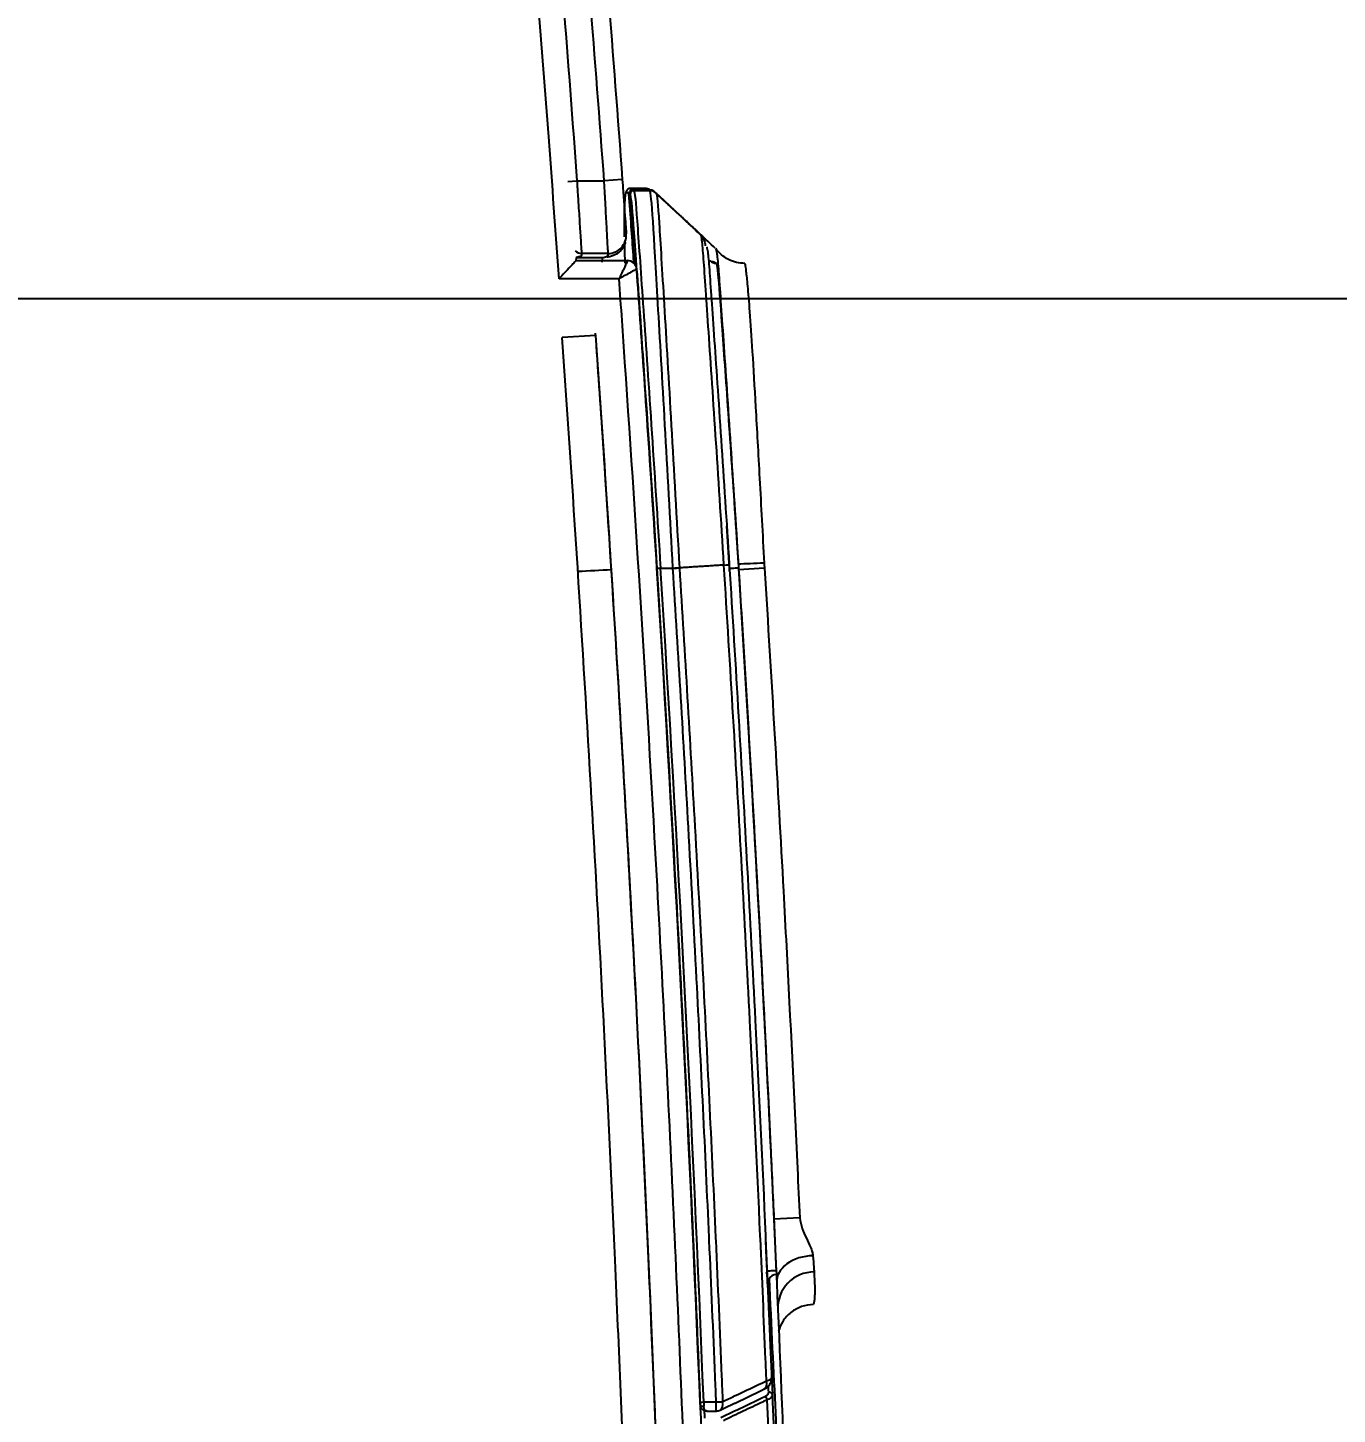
# Model space of a CAD drawing. Header units: millimetres. Extents: x 28 to 2363, y 8 to 1657.
# Drawn here: x 2054.5 to 2126.6, y 1237.1 to 1313.5 of the extents above; entities that cross this region are included whole.
import ezdxf

# ---------------------------------------------------------------- set-up
doc = ezdxf.new("R2010")
doc.units = ezdxf.units.MM
doc.layers.get('Defpoints').update_dxf_attribs({"linetype": 'CONTINUOUS'})
doc.layers.add('1LINE', color=7, linetype='CONTINUOUS')
doc.styles.add('Annotative', font='malgun.ttf')
doc.dimstyles.new('WOO', dxfattribs={"dimtxt": 20, "dimasz": 2, "dimexe": 1.25, "dimexo": 0.3, "dimgap": 1, "dimtad": 1, "dimdec": 1, "dimzin": 1, "dimdsep": 46, "dimtxsty": 'Annotative', "dimcen": 0, "dimclrd": 1, "dimclre": 1, "dimclrt": 2, "dimadec": 0, "dimazin": 0, "dimtfac": 1, "dimtdec": 1, "dimtofl": 0, "dimtmove": 0, "dimatfit": 3, "dimfxl": 0, "dimarcsym": 0})

# ---------------------------------------------------------------- blocks, each defined once
blk = doc.blocks.new('*D31')
at = {"layer": '1LINE', "color": 1, "lineweight": -2}
for p, q in [((1963.641, 1298.544), (2143.909, 1298.544)), ((2142.659, 1296.544), (2142.659, 849.163)), ((1892.986, 847.163), (2143.909, 847.163))]:
    blk.add_line(p, q, dxfattribs=at)
at = {"layer": '1LINE', "color": 1}
for points in [[(2142.326, 1296.544), (2142.993, 1296.544), (2142.659, 1298.544)], [(2142.326, 849.163), (2142.993, 849.163), (2142.659, 847.163)]]:
    blk.add_solid(points, dxfattribs=at)
at = {"layer": 'Defpoints', "color": 0}
for p in [(1963.341, 1298.544), (1892.686, 847.163), (2142.659, 847.163)]:
    blk.add_point(p, dxfattribs=at)
at = {"layer": '1LINE', "color": 2, "insert": (2131.272, 1072.853), "char_height": 20, "attachment_point": 5, "rotation": 90, "style": 'Annotative'}
blk.add_mtext('451', dxfattribs=at)
blk = doc.blocks.new('*D32')
at = {"layer": '1LINE', "color": 1, "lineweight": -2}
for p, q in [((1963.641, 1336.944), (2212.264, 1336.944)), ((2211.014, 1334.944), (2211.014, 849.163)), ((1892.986, 847.163), (2212.264, 847.163))]:
    blk.add_line(p, q, dxfattribs=at)
at = {"layer": '1LINE', "color": 1}
for points in [[(2210.681, 1334.944), (2211.348, 1334.944), (2211.014, 1336.944)], [(2210.681, 849.163), (2211.348, 849.163), (2211.014, 847.163)]]:
    blk.add_solid(points, dxfattribs=at)
at = {"layer": 'Defpoints', "color": 0}
for p in [(1963.341, 1336.944), (1892.686, 847.163), (2211.014, 847.163)]:
    blk.add_point(p, dxfattribs=at)
at = {"layer": '1LINE', "color": 2, "insert": (2199.681, 1092.053), "char_height": 20, "attachment_point": 5, "rotation": 90, "style": 'Annotative'}
blk.add_mtext('490', dxfattribs=at)

msp = doc.modelspace()

# ---------------------------------------------------------------- linework, layer by layer
at = {"layer": '1LINE', "linetype": 'Continuous'}
for p, q in [((2084.226, 1304.988), (2084.724, 1305.025)), ((2084.724, 1305.025), (2086.228, 1305.025)), ((2087.225, 1305.099), (2086.228, 1305.025)), ((2088.525, 1304.603), (2087.638, 1304.603)), ((2087.792, 1304.53), (2088.68, 1304.53)), ((2087.792, 1304.53), (2087.792, 1304.523)), ((2088.706, 1304.523), (2087.804, 1304.523)), ((2088.68, 1304.53), (2088.68, 1304.523)), ((2087.593, 1304.316), (2087.604, 1304.316)), ((2084.661, 1300.804), (2084.705, 1300.802)), ((2084.674, 1300.629), (2087.517, 1300.629)), ((2084.705, 1300.802), (2086.174, 1300.802)), ((2086.445, 1301.025), (2084.978, 1301.025)), ((2087.879, 1300.523), (2087.826, 1300.523)), ((2092.056, 1300.613), (2092.065, 1300.609)), ((2087.868, 1300.486), (2087.931, 1300.486)), ((2087.052, 1299.63), (2083.743, 1299.63)), ((2085.77, 1296.497), (2083.921, 1296.398)), ((2090.37, 1283.708), (2090.37, 1283.697)), ((2095.06, 1283.678), (2093.638, 1283.588)), ((2094.957, 1250.288), (2094.963, 1250.288)), ((2094.972, 1250.109), (2094.966, 1250.109)), ((2094.966, 1250.092), (2094.972, 1250.092)), ((2094.981, 1249.892), (2094.975, 1249.892)), ((2094.991, 1249.588), (2094.996, 1249.588)), ((2095.005, 1249.388), (2095, 1249.388)), ((2097.002, 1247.877), (2095.579, 1247.812)), ((2091.713, 1237.73), (2092.4, 1237.73)), ((2091.892, 1237.23), (2092.4, 1237.23)), ((2092.4, 1237.23), (2092.4, 1237.73))]:
    msp.add_line(p, q, dxfattribs=at)
for centre, radius, start, end in [((2087.804, 1304.323), 0.2, 90, 184.19833), ((2092.4, 1237.73), 0.5, 270, 295.41909)]:
    msp.add_arc(centre, radius, start, end, dxfattribs=at)
for centre, major_axis, ratio, start_param, end_param in [((2087.642, 1304.402), (-0.075, -0.185), 0.998924, 3.527318, 5.170668), ((2087.792, 1304.33), (-0.101, -0.172), 0.999406, 3.672475, 5.316015), ((2087.804, 1304.323), (0.105, 0.171), 0.999443, 0.550207, 2.193766), ((2087.858, 1304.285), (-0.126, -0.155), 0.999616, 3.822728, 5.466387), ((2088.747, 1303.985), (0.338, 0.368), 0.999668, 6.277143, 7.026727), ((2086.445, 1302.025), (-1, 0.015), 0.999962, 1.585992, 3.229086), ((2084.978, 1301.525), (-0.5, 0.008), 0.999962, 0.818842, 1.586177), ((2087.517, 1300.13), (-0.365, 0.342), 0.999999, 3.966778, 5.466188), ((2092.397, 1300.986), (0.314, 0.389), 0.999613, 3.097957, 3.82012), ((2092.121, 1283.808), (-0.998, -0.063), 0.000006, 2.35857, 3.140695), ((2089.333, 1283.688), (-0.2, -0.013), 0.000006, 0.000756, 1.570796), ((2090.016, 1283.688), (0.499, 0.028), 0.000006, 4.7124, 5.498218), ((2090.017, 1283.678), (0.499, 0.03), 0.005828, 4.712367, 5.498167), ((2093.632, 1283.688), (0.499, 0.032), 0.000006, 1.570796, 3.142349), ((2097.732, 1244.402), (-1.998, -0.086), 0.694651, 4.68258, 6.284235), ((2094.991, 1244.779), (-0.2, -0.013), 0.905943, 3.116, 3.660669), ((2095.706, 1244.962), (-0.5, -0.022), 0.000006, 4.712388, 6.283939), ((2095.736, 1244.263), (0.498, 0.043), 0.999847, 1.484117, 2.66287), ((2097.795, 1242.909), (-1.999, -0.073), 0.993563, 4.676354, 6.28985), ((2094.817, 1238.879), (0.215, -0.452), 0.677323, 0.000045, 1.289841), ((2095.072, 1237.842), (-0.086, 0.181), 0.677256, 4.431143, 5.671306), ((2095.295, 1238.106), (-0.2, -0.008), 0.906164, 3.139809, 4.674157), ((2091.713, 1237.73), (-0.2, -0.008), 0.000006, 0.000753, 1.570796), ((2091.719, 1237.594), (0.2, 0.008), 0.454865, 3.14244, 4.694222), ((2092.4, 1237.73), (-0.5, -0.02), 0.000006, 1.570808, 2.356583), ((2092.4, 1237.73), (0.215, -0.452), 0.677256, 0.000025, 1.289549)]:
    msp.add_ellipse(centre, major_axis=major_axis, ratio=ratio, start_param=start_param, end_param=end_param, dxfattribs=at)
for points, degree in [([(2082.698, 1330.275), (2083.426, 1321.863), (2084.102, 1313.446), (2084.724, 1305.025)], 3), ([(2086.228, 1305.025), (2085.73, 1311.77), (2085.197, 1318.512), (2084.632, 1325.251)], 3), ([(2087.443, 1304.388), (2087.35, 1304.425), (2087.303, 1303.501), (2087.329, 1301.934)], 3), ([(2087.642, 1304.602), (2088.528, 1304.602)], 1), ([(2087.642, 1304.602), (2087.701, 1304.578), (2087.751, 1304.554), (2087.792, 1304.53)], 3), ([(2087.804, 1304.523), (2087.824, 1304.511), (2087.842, 1304.498), (2087.858, 1304.485)], 3), ([(2087.858, 1304.485), (2088.154, 1304.485), (2088.451, 1304.485), (2088.747, 1304.485)], 3), ([(2088.528, 1304.602), (2088.528, 1304.602)], 1), ([(2088.747, 1304.485), (2088.733, 1304.498), (2088.719, 1304.511), (2088.706, 1304.523)], 3), ([(2089.073, 1304.365), (2089.078, 1304.361), (2089.083, 1304.356), (2089.088, 1304.351)], 3), ([(2090.144, 1303.367), (2089.787, 1303.699), (2089.43, 1304.032), (2089.073, 1304.365)], 3), ([(2091.556, 1302.053), (2090.848, 1302.712), (2090.144, 1303.367)], 2), ([(2091.769, 1301.742), (2091.773, 1301.906), (2091.544, 1302.066)], 2), ([(2087.337, 1301.551), (2087.345, 1301.217), (2087.355, 1300.861), (2087.369, 1300.486)], 3), ([(2087.446, 1301.844), (2087.449, 1301.863)], 1), ([(2084.705, 1300.802), (2084.688, 1300.799), (2084.674, 1300.75), (2084.664, 1300.657)], 3), ([(2084.978, 1301.025), (2084.976, 1300.951), (2085.068, 1300.876), (2084.705, 1300.802)], 3), ([(2086.174, 1300.802), (2086.535, 1300.876), (2086.444, 1300.951), (2086.445, 1301.025)], 3), ([(2087.931, 1300.486), (2087.916, 1300.498), (2087.899, 1300.51), (2087.879, 1300.523)], 3), ([(2092.181, 1300.603), (2092.241, 1300.578), (2092.291, 1300.554), (2092.333, 1300.53)], 3), ([(2092.344, 1300.523), (2092.364, 1300.51), (2092.382, 1300.498), (2092.397, 1300.486)], 3), ([(2088.016, 1300.165), (2088.016, 1300.165)], 1), ([(2086.626, 1283.586), (2086.326, 1288.324), (2086.013, 1292.965), (2085.755, 1296.623)], 3), ([(2093.133, 1283.657), (2093.083, 1284.445), (2093.033, 1285.228), (2092.983, 1286.001)], 3), ([(2092.827, 1283.853), (2090.37, 1283.697)], 1), ([(2095.043, 1283.961), (2094.528, 1283.936), (2093.979, 1283.914), (2093.618, 1283.903)], 3), ([(2095.043, 1283.961), (2095.048, 1283.867), (2095.053, 1283.772), (2095.06, 1283.678)], 3), ([(2086.626, 1283.586), (2086.012, 1283.553), (2085.397, 1283.52), (2084.782, 1283.488)], 3), ([(2089.25, 1231.501), (2088.6, 1248.873), (2087.725, 1266.237), (2086.626, 1283.586)], 3), ([(2091.513, 1237.722), (2090.894, 1253.048), (2090.101, 1268.367), (2089.134, 1283.676)], 3), ([(2089.333, 1283.688), (2090.016, 1283.688)], 1), ([(2091.713, 1237.73), (2091.094, 1253.058), (2090.3, 1268.378), (2089.333, 1283.688)], 3), ([(2090.017, 1283.675), (2090.017, 1283.68), (2090.017, 1283.684), (2090.016, 1283.688)], 3), ([(2093.142, 1283.504), (2093.139, 1283.555), (2093.136, 1283.606), (2093.133, 1283.657)], 3), ([(2093.632, 1283.688), (2094.446, 1270.786), (2095.138, 1257.878), (2095.706, 1244.962)], 3), ([(2095.579, 1247.812), (2095.631, 1246.646), (2095.683, 1245.481), (2095.734, 1244.315)], 3), ([(2092.615, 1237.278), (2093.823, 1237.853), (2095.032, 1238.427)], 2), ([(2095.295, 1238.287), (2095.291, 1238.398), (2095.286, 1238.51), (2095.281, 1238.621)], 3), ([(2095.495, 1238.114), (2095.581, 1235.985), (2095.665, 1233.855), (2095.744, 1231.726)], 3), ([(2091.739, 1237.265), (2091.745, 1237.121), (2091.75, 1236.977), (2091.756, 1236.834)], 3), ([(2095.452, 1231.713), (2095.375, 1233.758), (2095.296, 1235.803), (2095.213, 1237.848)], 3)]:
    msp.add_open_spline(points, degree=degree, dxfattribs=at)
for points, knots in [([(2085.628, 1325.335), (2085.684, 1324.671), (2085.739, 1324.006), (2086.015, 1320.684), (2086.23, 1318.026), (2086.711, 1311.946), (2086.972, 1308.522), (2087.225, 1305.099)], [0, 0, 0, 0, 0.098525, 0.098525, 0.492626, 0.492626, 1, 1, 1, 1]), ([(2083.743, 1299.63), (2083.557, 1302.236), (2083.367, 1304.842), (2082.983, 1309.936), (2082.791, 1312.424), (2082.595, 1314.912)], [0, 0, 0, 0, 0.511451, 0.511451, 1, 1, 1, 1]), ([(2084.724, 1305.025), (2084.743, 1304.739), (2084.761, 1304.451), (2084.808, 1303.734), (2084.835, 1303.307), (2084.883, 1302.546), (2084.905, 1302.201), (2084.94, 1301.638), (2084.954, 1301.412), (2084.973, 1301.11), (2084.978, 1301.029), (2084.978, 1301.025)], [0, 0, 0, 0, 0.137226, 0.137226, 0.353385, 0.353385, 0.569044, 0.569044, 0.784501, 0.784501, 1, 1, 1, 1]), ([(2086.445, 1301.025), (2086.445, 1301.029), (2086.441, 1301.11), (2086.425, 1301.412), (2086.413, 1301.638), (2086.383, 1302.201), (2086.364, 1302.546), (2086.323, 1303.307), (2086.299, 1303.734), (2086.26, 1304.451), (2086.244, 1304.739), (2086.228, 1305.025)], [0, 0, 0, 0, 0.21555, 0.21555, 0.431035, 0.431035, 0.646688, 0.646688, 0.862808, 0.862808, 1, 1, 1, 1]), ([(2087.225, 1305.099), (2087.241, 1304.884), (2087.257, 1304.668), (2087.297, 1304.13), (2087.32, 1303.81), (2087.362, 1303.239), (2087.38, 1302.98), (2087.411, 1302.557), (2087.423, 1302.388), (2087.439, 1302.161), (2087.443, 1302.1), (2087.443, 1302.097)], [0, 0, 0, 0, 0.137305, 0.137305, 0.35355, 0.35355, 0.569222, 0.569222, 0.784614, 0.784614, 1, 1, 1, 1]), ([(2087.593, 1304.316), (2087.591, 1304.317), (2087.588, 1304.318), (2087.57, 1304.329), (2087.553, 1304.338), (2087.506, 1304.361), (2087.476, 1304.374), (2087.443, 1304.388)], [0, 0, 0, 0, 0.049893, 0.049893, 0.438243, 0.438243, 1, 1, 1, 1]), ([(2087.858, 1304.485), (2087.916, 1304.438), (2087.969, 1303.862), (2088.121, 1301.731), (2088.231, 1300.179), (2088.5, 1296.351), (2088.659, 1294.051), (2088.989, 1289.098), (2089.166, 1286.364), (2089.333, 1283.688)], [0, 0, 0, 0, 0.25, 0.25, 0.5, 0.5, 0.75, 0.75, 1, 1, 1, 1]), ([(2088.727, 1304.561), (2088.722, 1304.563), (2088.717, 1304.565), (2088.665, 1304.586), (2088.614, 1304.597), (2088.552, 1304.602), (2088.54, 1304.602), (2088.528, 1304.602)], [0, 0, 0, 0, 0.08024, 0.08024, 0.826545, 0.826545, 1, 1, 1, 1]), ([(2088.68, 1304.53), (2088.66, 1304.542), (2088.638, 1304.553), (2088.588, 1304.577), (2088.56, 1304.59), (2088.528, 1304.602)], [0, 0, 0, 0, 0.475083, 0.475083, 1, 1, 1, 1]), ([(2088.969, 1304.448), (2088.944, 1304.464), (2088.917, 1304.478), (2088.831, 1304.511), (2088.768, 1304.523), (2088.706, 1304.523)], [0, 0, 0, 0, 0.321631, 0.321631, 1, 1, 1, 1]), ([(2090.016, 1283.688), (2089.724, 1289.089), (2089.417, 1294.439), (2088.958, 1302.095), (2088.848, 1304.392), (2088.747, 1304.485)], [0, 0, 0, 0, 0.5, 0.5, 1, 1, 1, 1]), ([(2088.969, 1304.448), (2088.978, 1304.442), (2088.987, 1304.435), (2089.005, 1304.422), (2089.013, 1304.415), (2089.028, 1304.403), (2089.033, 1304.399), (2089.043, 1304.391), (2089.046, 1304.388), (2089.052, 1304.383), (2089.055, 1304.381), (2089.058, 1304.378), (2089.059, 1304.377), (2089.061, 1304.375), (2089.062, 1304.375), (2089.063, 1304.373), (2089.064, 1304.373), (2089.065, 1304.372), (2089.066, 1304.371), (2089.067, 1304.37), (2089.067, 1304.37), (2089.068, 1304.369), (2089.069, 1304.368), (2089.07, 1304.367), (2089.07, 1304.367), (2089.071, 1304.366), (2089.072, 1304.366), (2089.072, 1304.365), (2089.072, 1304.365), (2089.073, 1304.365)], [0, 0, 0, 0, 0.382696, 0.382696, 0.689583, 0.689583, 0.843241, 0.843241, 0.920284, 0.920284, 0.959018, 0.959018, 0.972033, 0.972033, 0.980854, 0.980854, 0.986865, 0.986865, 0.990994, 0.990994, 0.993865, 0.993865, 0.99692, 0.99692, 0.998153, 0.998153, 0.999411, 0.999411, 1, 1, 1, 1]), ([(2089.021, 1304.396), (2089.118, 1304.306), (2089.216, 1304.215), (2089.704, 1303.761), (2090.094, 1303.397), (2090.818, 1302.724), (2091.151, 1302.414), (2091.485, 1302.104)], [0, 0, 0, 0, 0.11886, 0.11886, 0.594302, 0.594302, 1, 1, 1, 1]), ([(2089.088, 1304.351), (2089.138, 1304.305), (2089.191, 1303.735), (2089.325, 1301.622), (2089.416, 1300.083), (2089.763, 1294.386), (2090.073, 1289.097), (2090.37, 1283.708)], [0, 0, 0, 0, 0.25, 0.25, 0.5, 0.5, 1, 1, 1, 1]), ([(2087.867, 1300.53), (2087.867, 1300.53), (2087.867, 1300.53), (2087.857, 1300.663), (2087.848, 1300.796), (2087.8, 1301.461), (2087.762, 1301.993), (2087.68, 1303.122), (2087.636, 1303.719), (2087.593, 1304.316)], [0, 0, 0, 0, 0.000002, 0.000002, 0.105376, 0.105376, 0.526875, 0.526875, 1, 1, 1, 1]), ([(2087.604, 1304.309), (2087.614, 1304.176), (2087.624, 1304.043), (2087.672, 1303.378), (2087.711, 1302.846), (2087.793, 1301.717), (2087.836, 1301.12), (2087.879, 1300.523)], [0, 0, 0, 0, 0.105375, 0.105375, 0.526875, 0.526875, 1, 1, 1, 1]), ([(2087.659, 1304.271), (2087.656, 1304.273), (2087.653, 1304.275), (2087.638, 1304.287), (2087.624, 1304.296), (2087.608, 1304.307), (2087.606, 1304.308), (2087.604, 1304.309)], [0, 0, 0, 0, 0.183266, 0.183266, 0.916334, 0.916334, 1, 1, 1, 1]), ([(2089.134, 1283.676), (2088.794, 1289.05), (2088.436, 1294.319), (2088.031, 1300.005), (2087.921, 1301.541), (2087.77, 1303.653), (2087.717, 1304.224), (2087.659, 1304.271)], [0, 0, 0, 0, 0.5, 0.5, 0.75, 0.75, 1, 1, 1, 1]), ([(2092.344, 1301.317), (2092.083, 1301.56), (2091.564, 1302.044), (2090.522, 1303.015), (2089.738, 1303.745), (2089.216, 1304.231)], [0, 0, 0, 0, 0.25184, 0.501519, 1, 1, 1, 1]), ([(2091.485, 1302.104), (2091.576, 1302.02), (2091.652, 1301.916), (2091.759, 1301.692), (2091.792, 1301.568), (2091.801, 1301.444)], [0, 0, 0, 0, 0.499754, 0.499754, 1, 1, 1, 1]), ([(2092.827, 1283.853), (2092.676, 1286.288), (2092.519, 1288.748), (2092.222, 1293.253), (2092.083, 1295.31), (2091.849, 1298.688), (2091.762, 1300.032), (2091.664, 1301.32), (2091.636, 1301.638), (2091.583, 1302), (2091.561, 1302.045), (2091.536, 1302.07)], [0, 0, 0, 0, 0.254382, 0.254382, 0.508763, 0.508763, 0.763145, 0.763145, 0.890335, 0.890335, 1, 1, 1, 1]), ([(2086.386, 1300.83), (2086.406, 1300.832), (2086.571, 1300.857), (2086.718, 1300.94), (2087.049, 1301.037), (2087.384, 1301.515), (2087.408, 1301.639), (2087.411, 1301.642), (2087.412, 1301.644)], [0, 0, 0, 0, 0.067725, 0.538467, 0.717689, 0.85363, 0.927285, 1, 1, 1, 1]), ([(2091.866, 1301.394), (2091.885, 1301.366), (2091.902, 1301.314), (2091.95, 1301.001), (2091.978, 1300.697), (2092.075, 1299.462), (2092.159, 1298.169), (2092.388, 1294.914), (2092.525, 1292.932), (2092.816, 1288.59), (2092.969, 1286.252), (2093.119, 1283.871)], [0, 0, 0, 0, 0.090148, 0.090148, 0.220127, 0.220127, 0.480085, 0.480085, 0.740042, 0.740042, 1, 1, 1, 1]), ([(2093.982, 1300.478), (2093.825, 1300.479), (2093.517, 1300.514), (2093.071, 1300.677), (2092.677, 1300.939), (2092.466, 1301.165), (2092.373, 1301.291)], [0, 0, 0, 0, 0.246915, 0.500566, 0.753937, 1, 1, 1, 1]), ([(2092.374, 1301.29), (2092.397, 1301.257), (2092.418, 1301.178), (2092.469, 1300.785), (2092.498, 1300.456), (2092.597, 1299.157), (2092.684, 1297.84), (2092.914, 1294.564), (2093.05, 1292.577), (2093.331, 1288.368), (2093.475, 1286.165), (2093.618, 1283.903)], [0, 0, 0, 0, 0.109464, 0.109464, 0.237616, 0.237616, 0.49392, 0.49392, 0.750224, 0.750224, 1, 1, 1, 1]), ([(2084.674, 1300.63), (2084.674, 1300.63), (2084.663, 1300.617), (2084.619, 1300.57), (2084.587, 1300.536), (2084.497, 1300.439), (2084.431, 1300.368), (2084.265, 1300.189), (2084.157, 1300.073), (2083.949, 1299.85), (2083.848, 1299.742), (2083.746, 1299.633), (2083.745, 1299.631), (2083.743, 1299.63)], [0, 0, 0, 0, 0.145847, 0.145847, 0.290614, 0.290614, 0.490559, 0.490559, 0.760046, 0.760046, 0.996601, 0.996601, 1, 1, 1, 1]), ([(2086.117, 1300.535), (2086.118, 1300.546), (2086.119, 1300.556), (2086.132, 1300.717), (2086.15, 1300.798), (2086.174, 1300.802)], [0, 0, 0, 0, 0.061668, 0.061668, 1, 1, 1, 1]), ([(2087.517, 1300.63), (2087.517, 1300.63), (2087.512, 1300.617), (2087.49, 1300.571), (2087.474, 1300.537), (2087.429, 1300.441), (2087.397, 1300.371), (2087.313, 1300.191), (2087.258, 1300.073), (2087.178, 1299.901), (2087.155, 1299.851), (2087.119, 1299.775), (2087.107, 1299.749), (2087.088, 1299.708), (2087.082, 1299.694), (2087.072, 1299.673), (2087.068, 1299.665), (2087.063, 1299.653), (2087.061, 1299.649), (2087.057, 1299.642), (2087.056, 1299.639), (2087.054, 1299.634), (2087.053, 1299.632), (2087.052, 1299.63)], [0, 0, 0, 0, 0.163767, 0.163767, 0.320335, 0.320335, 0.523699, 0.523699, 0.784275, 0.784275, 0.886054, 0.886054, 0.93829, 0.93829, 0.96635, 0.96635, 0.981609, 0.981609, 0.989936, 0.989936, 0.996116, 0.996116, 1, 1, 1, 1]), ([(2088.016, 1300.165), (2088.016, 1300.165), (2088.004, 1300.159), (2087.959, 1300.134), (2087.927, 1300.116), (2087.834, 1300.064), (2087.766, 1300.027), (2087.595, 1299.932), (2087.484, 1299.869), (2087.367, 1299.805), (2087.366, 1299.804), (2087.318, 1299.777), (2087.269, 1299.75), (2087.194, 1299.709), (2087.169, 1299.695), (2087.129, 1299.673), (2087.115, 1299.665), (2087.094, 1299.653), (2087.086, 1299.649), (2087.075, 1299.642), (2087.071, 1299.64), (2087.063, 1299.636), (2087.06, 1299.634), (2087.055, 1299.632), (2087.054, 1299.631), (2087.052, 1299.63)], [0, 0, 0, 0, 0.163795, 0.163795, 0.32039, 0.32039, 0.523792, 0.523792, 0.779328, 0.779328, 0.780783, 0.780783, 0.884011, 0.884011, 0.937158, 0.937158, 0.965729, 0.965729, 0.981269, 0.981269, 0.98975, 0.98975, 0.996116, 0.996116, 1, 1, 1, 1]), ([(2087.999, 1300.176), (2088.028, 1299.947), (2088.059, 1299.594), (2088.158, 1298.261), (2088.241, 1297.008), (2088.564, 1292.37), (2088.853, 1288.072), (2089.13, 1283.688)], [0, 0, 0, 0, 0.154557, 0.154557, 0.436372, 0.436372, 1, 1, 1, 1]), ([(2088.016, 1300.165), (2088.137, 1298.477), (2088.255, 1296.789), (2089.035, 1285.473), (2089.631, 1275.841), (2090.508, 1259.782), (2090.828, 1253.357), (2091.403, 1240.592), (2091.659, 1234.251), (2091.884, 1227.91)], [0, 0, 0, 0, 0.070171, 0.070171, 0.470233, 0.470233, 0.73693, 0.73693, 1, 1, 1, 1]), ([(2092.397, 1300.486), (2092.495, 1300.409), (2092.604, 1298.548), (2092.938, 1293.906), (2093.068, 1292.058), (2093.345, 1288.029), (2093.489, 1285.88), (2093.632, 1283.688)], [0, 0, 0, 0, 0.5, 0.5, 0.75, 0.75, 1, 1, 1, 1]), ([(2093.982, 1300.476), (2093.984, 1300.466), (2093.99, 1300.446), (2094.043, 1300.066), (2094.124, 1299.255), (2094.242, 1297.819), (2094.392, 1295.613), (2094.577, 1292.529), (2094.795, 1288.559), (2094.958, 1285.539), (2095.043, 1283.961)], [0, 0, 0, 0, 0.070451, 0.156505, 0.258159, 0.375406, 0.508232, 0.65662, 0.82055, 1, 1, 1, 1]), ([(2090.866, 1228.392), (2090.645, 1234.558), (2090.396, 1240.723), (2089.829, 1253.309), (2089.509, 1259.731), (2088.632, 1275.782), (2088.037, 1285.409), (2087.268, 1296.564), (2087.161, 1298.097), (2087.052, 1299.63)], [0, 0, 0, 0, 0.259434, 0.259434, 0.529808, 0.529808, 0.935387, 0.935387, 1, 1, 1, 1]), ([(2087.426, 1230.948), (2087.245, 1235.817), (2087.046, 1240.685), (2086.452, 1254.031), (2086.021, 1262.508), (2085.051, 1279.457), (2084.513, 1287.93), (2083.921, 1296.398)], [0, 0, 0, 0, 0.222986, 0.222986, 0.611462, 0.611462, 1, 1, 1, 1]), ([(2089.269, 1231.047), (2089.088, 1235.917), (2088.889, 1240.786), (2088.296, 1254.133), (2087.865, 1262.61), (2086.897, 1279.558), (2086.36, 1288.029), (2085.77, 1296.497)], [0, 0, 0, 0, 0.223051, 0.223051, 0.611495, 0.611495, 1, 1, 1, 1]), ([(2095.17, 1238.893), (2095.154, 1239.291), (2095.138, 1239.688), (2095.029, 1242.301), (2094.933, 1244.517), (2094.832, 1246.782), (2094.829, 1246.832), (2094.649, 1250.841), (2094.46, 1254.799), (2093.975, 1264.335), (2093.668, 1269.913), (2093.174, 1278.278), (2093.003, 1281.065), (2092.827, 1283.853)], [0, 0, 0, 0, 0.026513, 0.026513, 0.174267, 0.174267, 0.177604, 0.177604, 0.44166, 0.44166, 0.813888, 0.813888, 1, 1, 1, 1]), ([(2093.119, 1283.871), (2093.295, 1281.084), (2093.466, 1278.295), (2093.961, 1269.93), (2094.267, 1264.351), (2094.752, 1254.817), (2094.941, 1250.862), (2095.121, 1246.857), (2095.123, 1246.807), (2095.225, 1244.537), (2095.321, 1242.318), (2095.428, 1239.754), (2095.442, 1239.409), (2095.456, 1239.064)], [0, 0, 0, 0, 0.186772, 0.186772, 0.56032, 0.56032, 0.825055, 0.825055, 0.828404, 0.828404, 0.97694, 0.97694, 1, 1, 1, 1]), ([(2092.4, 1237.73), (2092.381, 1238.193), (2092.362, 1238.656), (2092.24, 1241.627), (2092.132, 1244.134), (2092.017, 1246.691), (2092.015, 1246.741), (2091.799, 1251.545), (2091.569, 1256.298), (2091.176, 1263.838), (2091.026, 1266.625), (2090.602, 1274.168), (2090.318, 1278.922), (2090.017, 1283.675)], [0, 0, 0, 0, 0.030225, 0.030225, 0.193854, 0.193854, 0.197119, 0.197119, 0.507412, 0.507412, 0.689439, 0.689439, 1, 1, 1, 1]), ([(2090.37, 1283.697), (2090.671, 1278.943), (2090.955, 1274.188), (2091.379, 1266.645), (2091.53, 1263.857), (2091.922, 1256.312), (2092.153, 1251.554), (2092.369, 1246.746), (2092.371, 1246.696), (2092.486, 1244.142), (2092.594, 1241.638), (2092.716, 1238.671), (2092.735, 1238.208), (2092.753, 1237.744)], [0, 0, 0, 0, 0.310561, 0.310561, 0.492588, 0.492588, 0.803115, 0.803115, 0.80638, 0.80638, 0.969775, 0.969775, 1, 1, 1, 1]), ([(2093.638, 1283.588), (2093.695, 1282.682), (2093.752, 1281.775), (2094.207, 1274.41), (2094.574, 1267.95), (2095.08, 1258.258), (2095.241, 1255.027), (2095.457, 1250.468), (2095.518, 1249.14), (2095.579, 1247.812)], [0, 0, 0, 0, 0.076072, 0.076072, 0.617852, 0.617852, 0.888715, 0.888715, 1, 1, 1, 1]), ([(2095.06, 1283.678), (2095.252, 1280.639), (2095.437, 1277.599), (2095.784, 1271.668), (2095.947, 1268.777), (2096.16, 1264.867), (2096.214, 1263.847), (2096.483, 1258.75), (2096.686, 1254.671), (2096.919, 1249.687), (2096.961, 1248.782), (2097.002, 1247.877)], [0, 0, 0, 0, 0.254836, 0.254836, 0.497084, 0.497084, 0.582509, 0.582509, 0.924212, 0.924212, 1, 1, 1, 1]), ([(2097.002, 1247.877), (2097.038, 1247.677), (2097.11, 1247.278), (2097.373, 1246.748), (2097.579, 1246.328), (2097.7, 1246.01), (2097.722, 1245.861), (2097.732, 1245.792)], [0, 0, 0, 0, 0.249316, 0.499105, 0.749242, 0.883753, 1, 1, 1, 1]), ([(2095.206, 1244.94), (2095.192, 1245.273), (2095.177, 1245.606), (2095.152, 1246.174), (2095.141, 1246.408), (2095.131, 1246.643)], [0, 0, 0, 0, 0.586794, 0.586794, 1, 1, 1, 1]), ([(2097.732, 1245.792), (2097.749, 1245.559), (2097.781, 1245.103), (2097.79, 1244.964), (2097.795, 1244.896)], [0, 0, 0, 0, 0.511443, 1, 1, 1, 1]), ([(2095.191, 1244.788), (2095.194, 1244.732), (2095.198, 1244.675), (2095.216, 1244.394), (2095.229, 1244.169), (2095.291, 1243.042), (2095.325, 1242.141), (2095.404, 1240.198), (2095.451, 1239.156), (2095.495, 1238.114)], [0, 0, 0, 0, 0.025324, 0.025324, 0.12662, 0.12662, 0.531809, 0.531809, 1, 1, 1, 1]), ([(2095.236, 1244.241), (2095.236, 1244.239), (2095.236, 1244.251), (2095.234, 1244.301), (2095.232, 1244.338), (2095.228, 1244.434), (2095.226, 1244.493), (2095.22, 1244.624), (2095.217, 1244.698), (2095.211, 1244.828), (2095.209, 1244.885), (2095.206, 1244.94)], [0, 0, 0, 0, 0.212334, 0.212334, 0.424653, 0.424653, 0.637037, 0.637037, 0.849596, 0.849596, 1, 1, 1, 1]), ([(2095.706, 1244.962), (2095.708, 1244.946), (2095.711, 1244.93), (2095.716, 1244.893), (2095.72, 1244.872), (2095.725, 1244.835), (2095.728, 1244.818), (2095.732, 1244.79), (2095.734, 1244.78), (2095.736, 1244.766), (2095.736, 1244.762), (2095.736, 1244.762)], [0, 0, 0, 0, 0.151225, 0.151225, 0.364563, 0.364563, 0.57703, 0.57703, 0.788719, 0.788719, 1, 1, 1, 1]), ([(2097.795, 1244.896), (2097.807, 1244.552), (2097.833, 1244.208), (2097.835, 1243.609), (2097.814, 1243.354), (2097.768, 1243.099)], [0, 0, 0, 0, 0.574371, 0.574371, 1, 1, 1, 1]), ([(2095.236, 1244.248), (2095.236, 1244.249), (2095.236, 1244.25), (2095.236, 1244.256), (2095.236, 1244.266), (2095.236, 1244.289), (2095.241, 1244.354), (2095.257, 1244.41), (2095.275, 1244.453)], [0, 0, 0, 0, 0.067133, 0.103266, 0.141666, 0.231647, 0.40731, 1, 1, 1, 1]), ([(2095.315, 1244.543), (2095.428, 1241.917), (2095.557, 1239.327), (2095.787, 1234.862), (2095.882, 1233.039), (2095.926, 1231.95)], [0, 0, 0, 0, 0.489442, 0.489442, 1, 1, 1, 1]), ([(2095.734, 1244.315), (2095.908, 1240.345), (2096.069, 1236.374), (2096.227, 1232.183), (2096.236, 1231.963), (2096.244, 1231.743)], [0, 0, 0, 0, 0.947528, 0.947528, 1, 1, 1, 1]), ([(2097.768, 1243.099), (2097.544, 1243.099), (2097.317, 1243.06), (2096.894, 1242.913), (2096.693, 1242.803), (2096.344, 1242.526), (2096.191, 1242.356), (2095.968, 1242.005), (2095.888, 1241.823), (2095.837, 1241.636)], [0, 0, 0, 0, 0.257743, 0.257743, 0.515507, 0.515507, 0.772892, 0.772892, 1, 1, 1, 1]), ([(2092.753, 1237.744), (2092.975, 1237.85), (2093.196, 1237.955), (2094.002, 1238.338), (2094.586, 1238.616), (2095.17, 1238.893)], [0, 0, 0, 0, 0.274914, 0.274914, 1, 1, 1, 1]), ([(2095.027, 1238.434), (2095.081, 1238.454), (2095.205, 1238.52), (2095.358, 1238.68), (2095.452, 1238.884), (2095.452, 1239.013), (2095.445, 1239.064)], [0, 0, 0, 0, 0.209717, 0.526474, 0.819404, 1, 1, 1, 1]), ([(2095.17, 1238.893), (2095.256, 1238.915), (2095.326, 1238.941), (2095.419, 1238.993), (2095.446, 1239.019), (2095.456, 1239.051), (2095.457, 1239.058), (2095.456, 1239.064)], [0, 0, 0, 0, 0.467497, 0.467497, 0.894898, 0.894898, 1, 1, 1, 1]), ([(2092.654, 1236.875), (2093.057, 1237.066), (2093.46, 1237.257), (2094.266, 1237.64), (2094.669, 1237.832), (2095.072, 1238.023)], [0, 0, 0, 0, 0.5, 0.5, 1, 1, 1, 1]), ([(2095.072, 1238.023), (2095.081, 1238.028), (2095.091, 1238.033), (2095.167, 1238.073), (2095.218, 1238.114), (2095.282, 1238.199), (2095.297, 1238.244), (2095.295, 1238.287)], [0, 0, 0, 0, 0.064061, 0.064061, 0.540852, 0.540852, 1, 1, 1, 1]), ([(2095.495, 1238.114), (2095.497, 1238.07), (2095.478, 1238.026), (2095.397, 1237.94), (2095.332, 1237.898), (2095.237, 1237.857), (2095.225, 1237.853), (2095.213, 1237.848)], [0, 0, 0, 0, 0.456887, 0.456887, 0.935289, 0.935289, 1, 1, 1, 1]), ([(2091.519, 1237.585), (2091.518, 1237.597), (2091.518, 1237.61), (2091.516, 1237.654), (2091.515, 1237.688), (2091.513, 1237.722)], [0, 0, 0, 0, 0.283953, 0.283953, 1, 1, 1, 1]), ([(2091.524, 1237.573), (2091.523, 1237.56), (2091.523, 1237.499), (2091.566, 1237.396), (2091.658, 1237.293), (2091.776, 1237.239), (2091.853, 1237.231), (2091.891, 1237.233)], [0, 0, 0, 0, 0.063396, 0.305371, 0.557005, 0.791426, 1, 1, 1, 1]), ([(2091.713, 1237.73), (2091.714, 1237.674), (2091.716, 1237.617), (2091.718, 1237.543), (2091.718, 1237.522), (2091.719, 1237.502)], [0, 0, 0, 0, 0.716037, 0.716037, 1, 1, 1, 1]), ([(2091.889, 1237.23), (2091.867, 1237.23), (2091.846, 1237.235), (2091.803, 1237.258), (2091.781, 1237.28), (2091.75, 1237.333), (2091.74, 1237.361), (2091.724, 1237.425), (2091.72, 1237.462), (2091.719, 1237.502)], [0, 0, 0, 0, 0.239781, 0.239781, 0.543914, 0.543914, 0.766567, 0.766567, 1, 1, 1, 1]), ([(2095.213, 1237.848), (2095.124, 1237.806), (2095.036, 1237.764), (2094.593, 1237.553), (2094.238, 1237.385), (2093.521, 1237.044), (2093.158, 1236.871), (2092.795, 1236.699)], [0, 0, 0, 0, 0.109956, 0.109956, 0.549778, 0.549778, 1, 1, 1, 1])]:
    msp.add_open_spline(points, degree=3, knots=knots, dxfattribs=at)

# ---------------------------------------------------------------- dimensions: what is measured, and where the dimension line sits
at = {"layer": '1LINE'}
for base, p1, picture, middle in [((2211.014, 847.163), (1963.341, 1336.944), '*D32', (2199.681, 1092.053)), ((2142.659, 847.163), (1963.341, 1298.544), '*D31', (2131.272, 1072.853))]:
    dim = msp.add_linear_dim(base=base, p1=p1, p2=(1892.686, 847.163), angle=90, dimstyle='WOO', override={"dimdec": 0}, dxfattribs=at)
    dim.commit()
    dim.dimension.update_dxf_attribs({"geometry": picture, "text_midpoint": middle})

doc.saveas('drawing.dxf')
